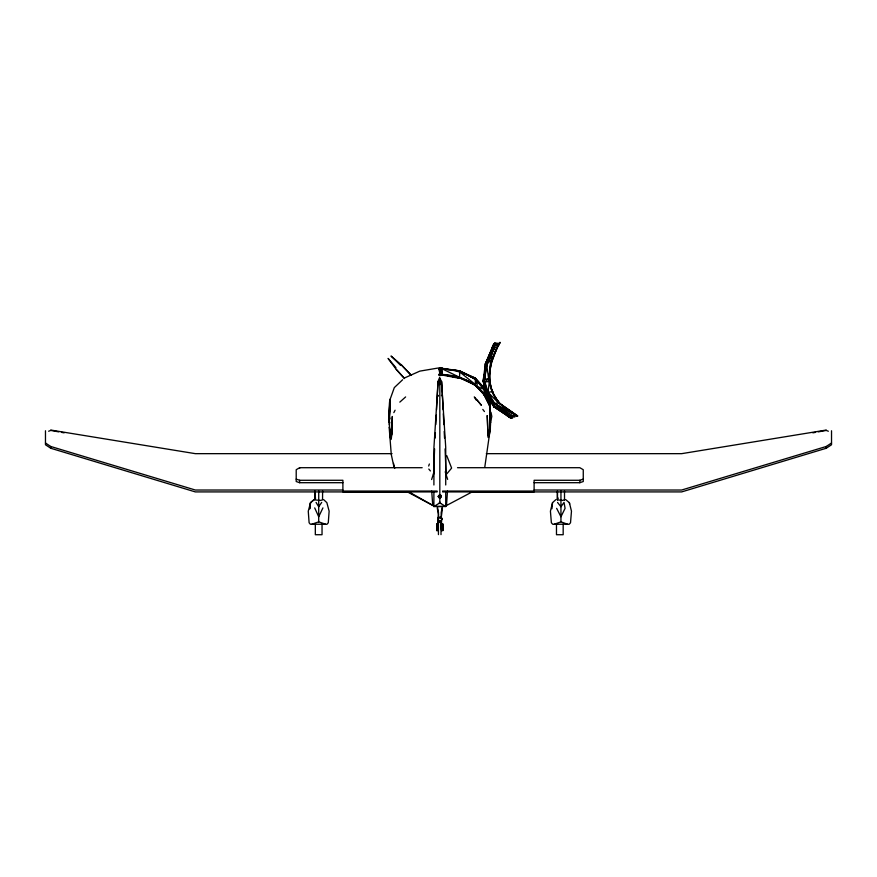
<?xml version="1.0" encoding="UTF-8"?>
<svg xmlns="http://www.w3.org/2000/svg" width="877" height="877" viewBox="0 0 877 877"><rect width="100%" height="100%" fill="white"/><g stroke="black" fill="none" stroke-linecap="round" stroke-linejoin="round"><path stroke-width="1.32" d="M323.635 499.627L326.858 502.653L329.127 511.181L328.283 522.747L327.033 524.238L310.359 524.238L309.11 522.747L308.265 511.181L310.535 502.653L314.854 499.046L314.865 490.934M445.724 491.712L445.724 506.522L440.024 506.544L433.885 506.555L433.896 491.734M433.907 484.992L433.94 447.27L438.105 381.791L439.289 384.455L440.364 384.477L441.548 381.791L445.713 447.27L445.724 484.97M564.514 499.046L564.514 499.901L562.563 500.416L557.432 499.89L557.421 490.934M446.108 474.72L445.088 448.871M389.245 426.924L391.591 435.091L392.293 416.465C391.317 473.24 387.755 408.2 389.881 399.989L394.31 387.612L402.631 379.741M490.21 423.931L489.826 405.317C483.019 383.501 459.723 374.347 438.686 374.391L459.57 378.349L459.691 370.883L438.796 367.814M459.691 370.883L475.323 379.193L484.159 388.204L489.826 405.317L490.232 427.998L489.914 399.682C483.633 378.864 462.278 370.237 442.282 368.91L474.172 384.367L459.581 377.888L440.364 374.139L440.462 368.592L442.304 367.869L442.161 375.433L438.675 374.907L440.342 375.137L438.785 368.844L440.462 368.592L459.691 370.883L459.669 371.826L475.334 378.108L484.159 388.204L489.914 399.682L489.804 406.204L484.049 394.639L475.389 384.948L475.334 378.108L459.691 370.883L451.655 369.951M490.287 424.906L489.914 399.682M490.232 428.414L489.815 405.733L484.06 394.19L475.433 385.354L459.581 377.384M484.038 395.11L484.148 389.344L477.176 381.32L477.187 380.223L484.137 388.895L489.914 400L490.331 422.528M391.591 435.091L391.679 430.607M475.323 379.061L475.334 378.108L477.165 380.958M389.881 399.375L389.245 418.318L389.881 399.726M389.245 424.972L389.881 405.229L389.245 422.517M441.065 517.32L442.085 519.524L441.646 517.847L438.489 517.847L437.568 519.524L438.577 517.32C442.304 515.994 441.975 520.576 441.23 522.856L442.83 523.986L442.863 530.574L441.58 530.574L441.263 523.986M441.58 530.574L441.263 526.419M389.245 415.084L389.881 399.813M484.016 381.451L483.918 383.666L487.491 395.801L483.117 380.969L485.376 363.944L493.773 344.222L494.88 342.962L499.484 343.543L500.175 342.37C493.192 353.135 490.079 366.137 489.037 378.864C490.331 395.264 501.348 407.937 515.72 415.04L517.233 416.169L513.144 415.939L509.68 416.893L506.906 415.468L493.861 406.654L488.993 398.531M447.478 491.131L446.546 504.867L445.538 506.029L472.703 491.624M438.259 518.406L438.522 512.87L437.426 507.016M434.586 448.871L433.589 474.72M435.124 438.083L435.398 432.69M435.803 424.6L436.275 415.161M436.549 409.767L437.963 381.451L439.826 377.099M442.863 530.574L442.83 523.986M438.325 518.493L438.522 514.799L437.261 508.265M439.563 381.484L439.826 378.743L439.826 494.902L438.248 496.404L438.741 497.467L439.826 498.114L440.912 497.456L440.857 495.648M551.929 508.759L552.532 502.642L555.865 499.638M484.521 374.139L484.203 377.965L484.784 373.986M484.838 370.324L485.376 363.944L493.071 345.922L498.761 345.231L499.715 342.425L491.087 361.609L488.642 378.721L492.216 391.723L498.892 402.883L517.452 416.082L498.531 402.927L487.974 392.238L484.915 381.977L488.642 378.721L486.691 364.7M442.238 507.016L441.153 512.87L441.416 518.406M438.577 517.32L437.809 519.94L438.423 522.856L436.779 523.997L436.636 530.552L437.853 530.585L438.226 523.997M309.745 508.759L310.535 502.653L314.152 499.627M492.567 349.846C489.519 367.891 485.814 387.535 498.892 402.883L517.814 415.972M493.915 407.005L493.565 404.933L494.65 403.431L499.298 402.784C484.915 386.318 488.675 363.67 497.906 345.395L493.773 344.222L492.118 347.752L493.312 350.581C486.143 364.295 480.19 380.903 487.491 395.801M309.756 508.693L310.535 502.653M485.299 370.039L485.65 367.408M485.99 364.777L486.329 362.146L493.773 344.222L498.618 343.685L491.942 361.456L487.524 362.015M490.44 427.691L484.751 467.386M442.414 508.265L441.284 517.266M438.248 521.705L438.423 520.532L441.241 520.532L441.405 522.396L438.248 522.396L438.248 521.705L441.405 521.705M431.637 479.544L433.994 471.903M389.169 412.607L388.621 419.919L389.827 422.857M487.393 395.439L483.117 380.969L486.132 365.819L494.749 346.7L492.83 346.053L494.88 342.962M490.1 424.391L491.811 416.465L491.065 412.607L489.651 410.765M552.532 502.642L550.427 511.181L551.37 522.747L552.685 524.238L569.217 524.238L570.521 522.747L571.475 511.181L569.37 502.653L565.687 499.627M512.65 417.803L513.144 415.939L515.72 415.04L494.65 403.431L486.943 393.85L484.915 381.977L489.388 381.451L487.974 392.238L486.943 393.85L493.565 404.933L512.65 417.803L509.68 416.893L493.861 406.654L488.127 396.886M438.226 526.43L437.853 530.585M487.963 435.102L487.239 415.621L487.963 435.102L490.32 426.946L489.563 404.79C482.843 384.192 461.39 375.608 441.306 374.95L441.306 374.446M428.678 466.038L429.357 463.988M389.191 420.412L389.98 418.055M440.638 496.13L439.826 495.154L438.906 495.604L438.489 496.7L439.092 496.996M489.881 424.172L490.627 422.363M440.736 495.604L441.153 496.426L439.826 497.862L439.826 501.951L440.638 503.387L445.724 506.522M322.922 507.904L318.702 516.761L314.7 507.904M438.774 495.68L438.248 496.404M493.071 345.922L492.118 347.752L494.924 347.128L485.376 363.944L486.494 366.718L483.896 383.117L487.601 396.207M393.839 412.628L395.088 410.217M485.376 363.944L486.329 362.146M437.568 519.524L438.489 517.847M433.885 506.555L439.004 503.387L439.826 501.951M484.915 381.977L483.918 383.666L485.485 388.401L483.753 382.723L486.132 365.819L493.828 348.399L495.121 347.61M321.706 502.422L318.702 506.731L318.702 521.837L325.542 524.227M557.41 499.046L558.156 498.092M446.886 473.777L451.622 468.099L446.7 455.536M314.854 499.046L315.654 498.092M493.926 344.793L492.83 346.053L494.025 348.893L486.307 366.235L484.203 383.633M440.605 497.204L439.826 498.048L438.741 497.402M438.741 495.439L440.594 495.067L441.394 496.404M399.813 402.126L405.623 396.93M438.785 368.844L440.473 367.562L442.183 374.457L459.581 377.888M534.126 490.024L681.67 490.024L826.233 446.492L831.528 443.006M469.919 491.909L681.67 491.909L826.233 448.257L831.528 444.76L831.528 430.76M438.237 395.352L437.579 395.768L438.237 396.185M422.166 467.704L299.638 467.704L296.207 469.71L296.207 481.528L299.638 482.701L342.896 482.701M404.516 377.954L419.831 371.124L437.798 368.088M48.652 431.221L50.767 430.432L58.792 431.879M554.363 524.227L560.951 521.848L567.54 524.227M311.839 524.227L318.702 521.837M534.104 482.701L579.829 482.701L583.26 481.528L583.26 469.71L579.829 467.704L457.52 467.704M442.6 491.92L534.104 491.92L534.104 480.278L579.829 480.278L583.26 479.127M440.561 496.996L441.153 496.426M489.377 378.765L484.104 379.248M493.017 391.57L487.974 392.238L494.65 403.431L511.061 416.663L493.806 406.336L488.193 396.974M812.847 432.843L815.522 432.361M818.208 431.879L826.233 430.432L828.348 431.221M826.233 430.048L681.67 453.661L486.318 453.661M443.181 506.391L436.308 506.435M392.052 453.661L195.33 453.661L50.767 430.048M296.207 479.127L299.638 480.278L342.896 480.278L342.896 491.92L437.13 491.92M342.874 490.024L195.33 490.024L50.767 446.492L45.472 443.006M342.896 491.054L437.13 491.054M442.6 491.054L534.104 491.054M408.441 491.909L195.33 491.909L50.767 448.257L45.472 444.76L45.472 430.76M439.004 503.387L440.638 503.387M438.719 517.583L440.945 517.583M438.423 522.023L441.23 522.023M441.58 528.798L442.863 528.798M436.636 528.776L437.853 528.809M446.294 369.327L448.98 369.645M61.478 432.361L64.153 432.843M469.305 376.167L472.911 377.801M439.826 494.902L440.912 495.439M406.764 491.558L434.082 506.106L409.899 492.479M439.826 497.862L438.489 496.426M441.427 395.352L442.096 395.768M511.072 418.154L493.861 406.654M494.65 403.431L514.744 417.101M510.754 418.219L506.906 415.468L511.368 418.088L493.806 406.336L488.04 396.525M459.691 371.925L475.224 384.389L477.176 381.32L477.088 386.45L484.148 389.344L489.903 400.877L490.254 420.587M411.456 375.356L401.227 364.733L391.021 356.029L400.646 365.413M474.545 378.667L477.965 382.262M401.227 364.733L410.48 374.676M480.366 384.86L483.567 388.314L489.563 399.375M395.955 367.693L388.094 358.419L396.251 369.403L404.472 378.327M475.323 378.886L484.148 388.774L489.914 400M396.251 369.403L404.429 378.579M489.333 398.969L484.137 389.037L480.234 384.543L484.137 388.895L489.333 398.958M428.798 469.042L430.399 470.938M474.83 397.38L481.44 405.338L477.011 399.989M557.542 502.433L560.951 506.731L564.032 502.433L565.084 508.342L560.951 516.761L556.632 508.331M482.799 409.416L484.433 411.554M488.083 396.492L493.565 404.933M439.826 378.415L441.679 381.451L443.104 409.767M316.071 502.433L318.702 506.731L318.735 490.934M474.26 396.919L476.079 399.956M489.815 405.733L484.049 394.639L475.433 385.354M490.221 422.977L489.903 400.877L484.159 388.204L484.137 389.037M445.209 471.793L447.632 479.379M489.64 418.044C492.655 420.807 487.152 450.592 487.864 430.629M483.117 380.969L484.51 385.398M393.51 463.352L394.705 468.461M394.058 467.408L391.263 454.439L389.191 427.713M569.37 502.653L569.633 504.078M439.805 379.039L440.09 381.473M432.712 504.867L431.703 491.142M443.313 413.812L443.861 424.6M444.2 431.341L444.54 438.083M489.815 404.615L490.32 415.084M490.232 427.735L489.903 400.877M490.276 419.02L490.353 421.059L489.914 400.076M436.636 530.552L436.779 523.997M490.375 420.357L490.342 415.786L490.364 420.73M564.503 490.934L564.514 499.901M322.604 490.934L322.539 499.901L320.478 500.416L314.865 499.901L314.865 491.756M826.233 446.492L826.233 448.257M579.829 480.278L579.829 482.701M563.177 524.073L563.177 534.718L556.478 534.718L556.478 524.073M560.951 490.934L560.951 521.848M557.432 491.756L557.432 499.89M490.32 414.613L490.32 417.09M441.241 520.532L441.241 521.848M441.01 522.451L441.01 534.608M439.826 495.154L439.826 496.283M438.434 522.451L438.434 534.608M438.423 520.532L438.423 521.848M322.034 524.073L322.034 534.718L315.325 534.718L315.325 524.073M299.638 467.704L299.638 468.428M299.638 480.278L299.638 482.701M50.767 446.492L50.767 448.257M490.221 423.47L490.166 425.904L490.221 423.47"/></g></svg>
